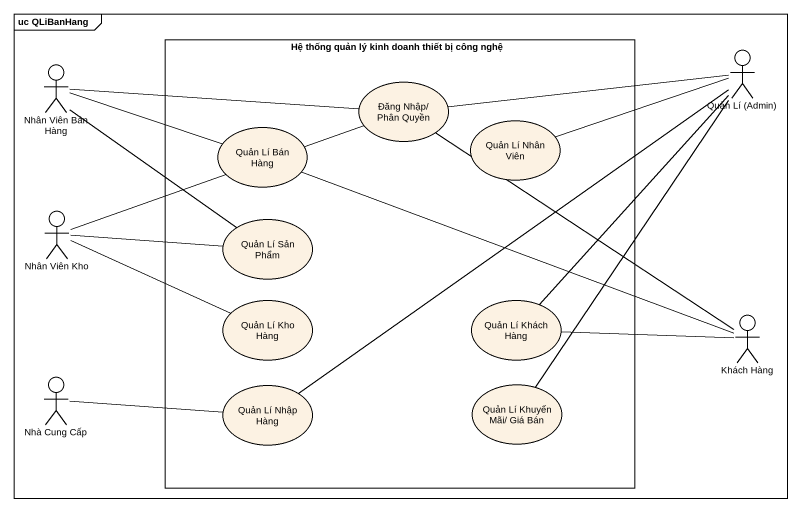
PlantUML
@startuml
mainframe uc QLiBanHang
actor "Nhân Viên Bán Hàng" as Nhân_Viên_Bán_Hàng
rectangle "Hệ thống quản lý kinh doanh thiết bị công nghệ" as Hệ_thống_quản_lý_kinh_doanh {
  usecase "Đăng Nhập/ Phân Quyền" as Đăng_Nhập_Phân_Quyền
  usecase "Quản Lí Bán Hàng" as Quản_Lí_Bán_Hàng
  usecase "Quản Lí Nhân Viên" as Quản_Lí_Nhân_Viên
  usecase "Quản Lí Sản Phẩm" as Quản_Lí_Sản_Phẩm
  usecase "Quản Lí Kho Hàng" as Quản_Lí_Kho_Hàng
  usecase "Quản Lí Khách Hàng" as Quản_Lí_Khách_Hàng
  usecase "Quản Lí Nhập Hàng" as Quản_Lí_Nhập_Hàng
  usecase "Quản Lí Khuyến Mãi/ Giá Bán" as Quản_Lí_Khuyến_Mãi_Giá_Bán
}
actor "Quản Lí (Admin)" as Quản_Lí_Admin
actor "Nhân Viên Kho" as Nhân_Viên_Kho
actor "Khách Hàng" as Khách_Hàng
actor "Nhà Cung Cấp" as Nhà_Cung_Cấp
Nhân_Viên_Bán_Hàng -right- Đăng_Nhập_Phân_Quyền
Nhân_Viên_Bán_Hàng -right- Quản_Lí_Bán_Hàng
Nhân_Viên_Bán_Hàng -- Quản_Lí_Sản_Phẩm
Quản_Lí_Admin -left- Đăng_Nhập_Phân_Quyền
Quản_Lí_Admin -left- Quản_Lí_Nhân_Viên
Quản_Lí_Admin -- Quản_Lí_Khách_Hàng
Quản_Lí_Admin -- Quản_Lí_Nhập_Hàng
Quản_Lí_Admin -- Quản_Lí_Khuyến_Mãi_Giá_Bán
Nhân_Viên_Kho -right- Đăng_Nhập_Phân_Quyền
Nhân_Viên_Kho -right- Quản_Lí_Sản_Phẩm
Nhân_Viên_Kho -right- Quản_Lí_Kho_Hàng
Khách_Hàng -up- Đăng_Nhập_Phân_Quyền
Khách_Hàng -left- Quản_Lí_Bán_Hàng
Khách_Hàng -left- Quản_Lí_Khách_Hàng
Nhà_Cung_Cấp -right- Quản_Lí_Nhập_Hàng
@enduml
